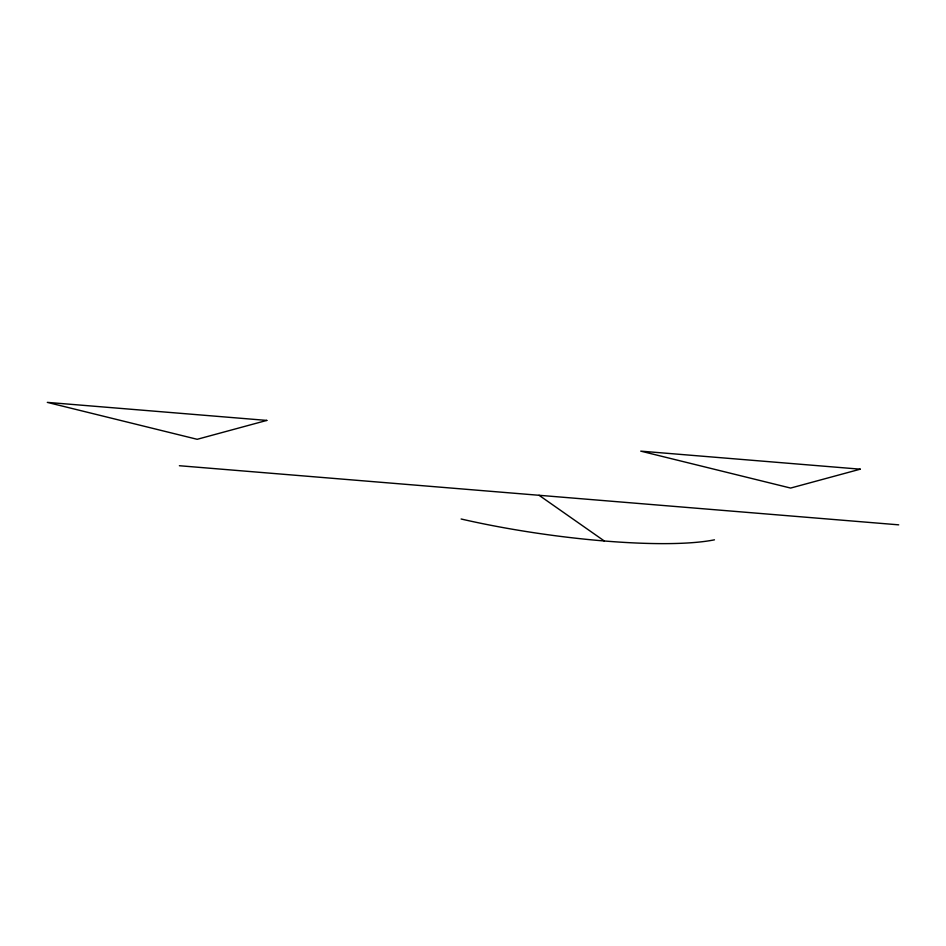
<?xml version="1.0" encoding="UTF-8"?>
<svg xmlns="http://www.w3.org/2000/svg" width="946" height="946" viewBox="0 0 946 946"><rect width="100%" height="100%" fill="white"/><g stroke="black" fill="none" stroke-linecap="round" stroke-linejoin="round"><path stroke-width="1.42" d="M179.385 465.728L898.7 524.841M539.043 495.278L604.317 540.982M714.455 539.823A189.638 32.933 8.1 0 1 461.128 518.999M266.819 420.414L197.182 439.299L47.3 402.381L266.819 420.414M860.257 469.181L790.62 488.065L640.738 451.136L860.257 469.181"/></g></svg>
